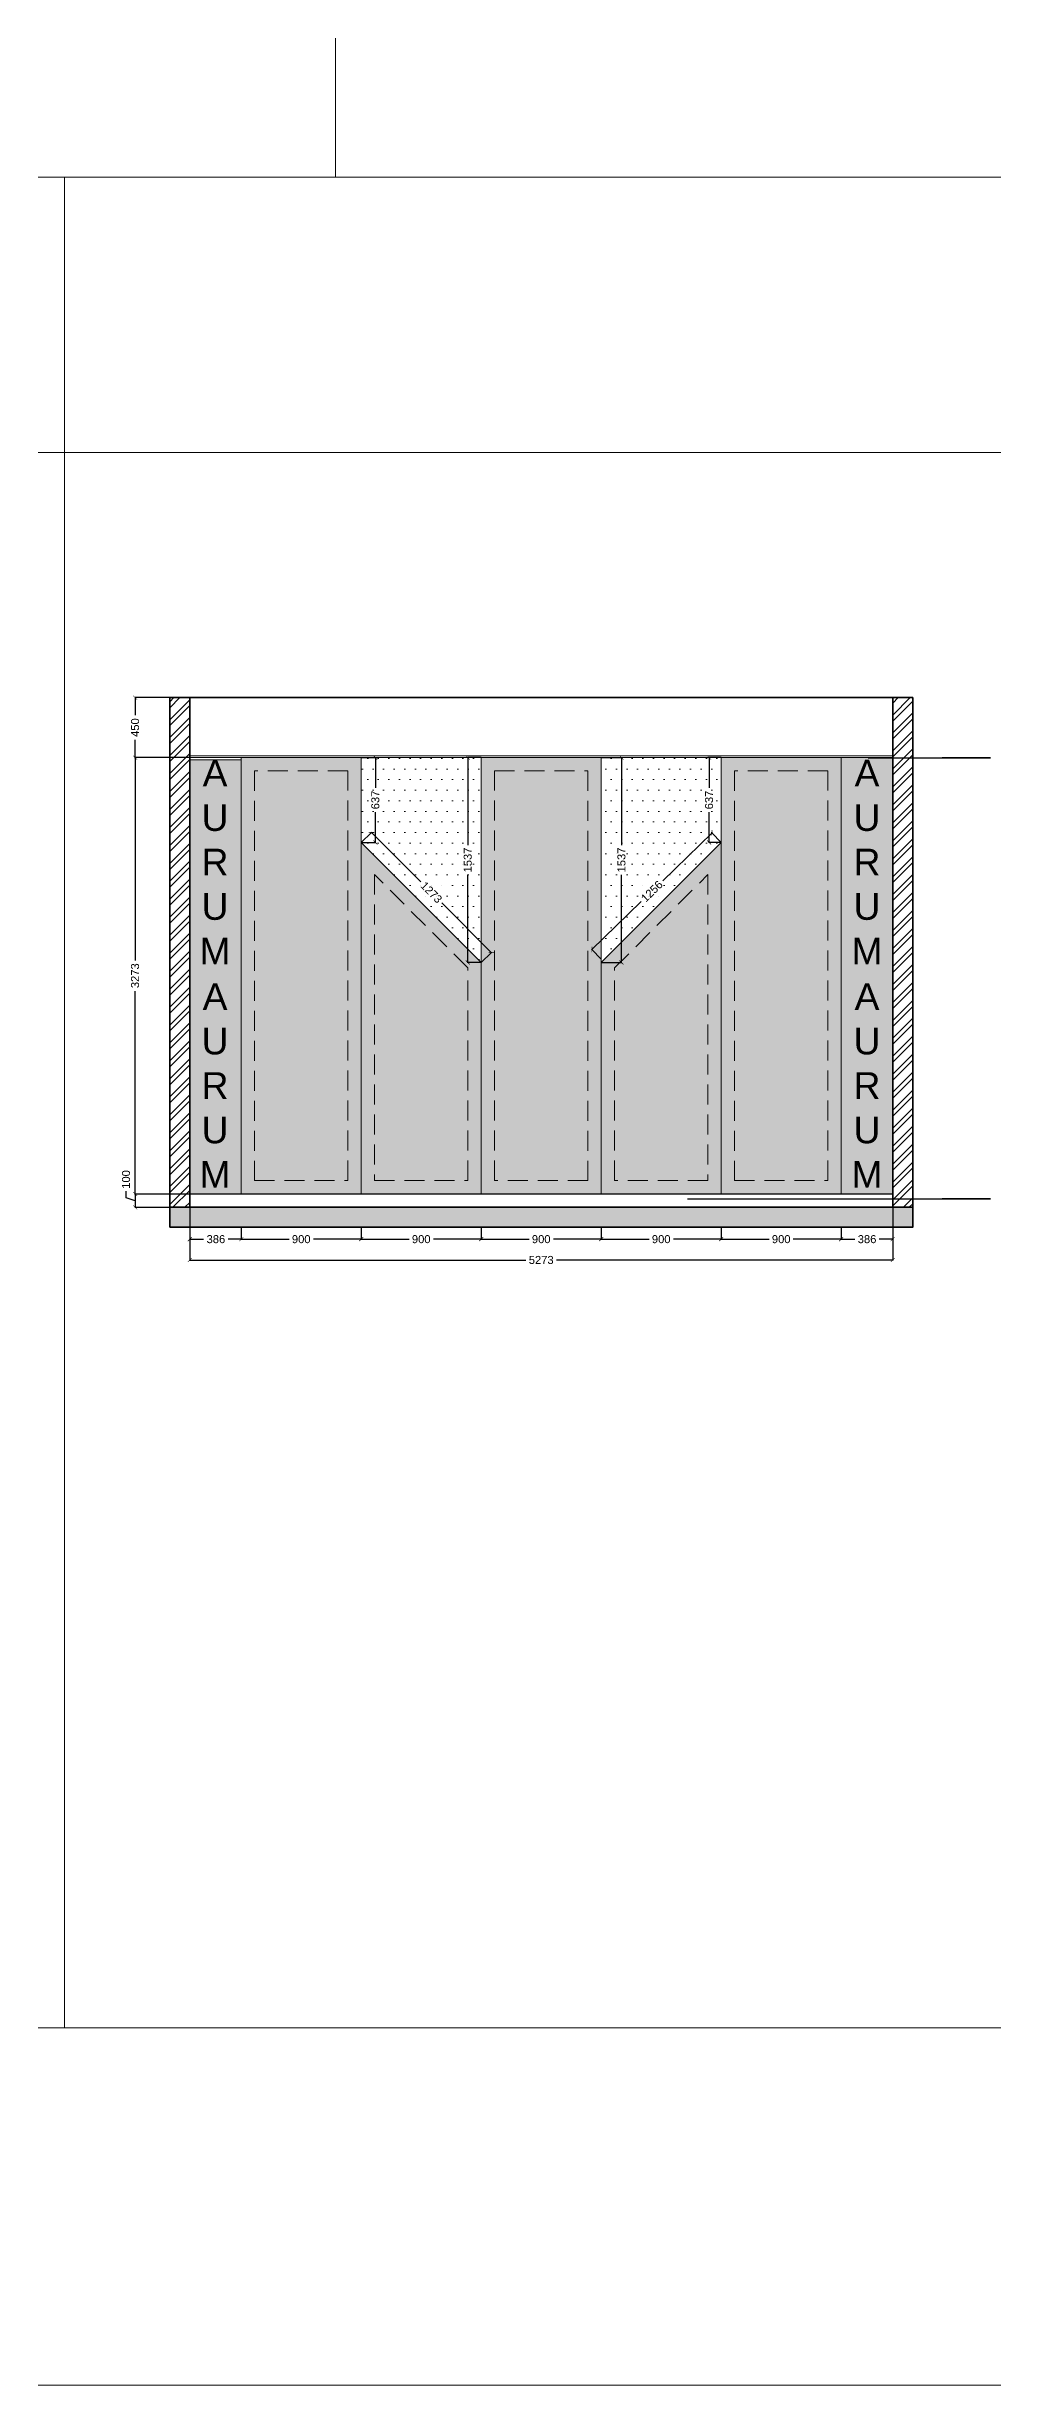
# Model space of a CAD drawing. Header units: millimetres. Extents: x 1464389 to 1998638, y -29162 to 256806.
# Drawn here: x 1638258 to 1645350, y 185375 to 202913 of the extents above; entities that cross this region are included whole.
import ezdxf

# ---------------------------------------------------------------- set-up
doc = ezdxf.new("R2010")
doc.units = ezdxf.units.MM
doc.header["$LTSCALE"] = 15
doc.header["$PDMODE"] = 35
doc.linetypes.add('DASHED', pattern=[0.75, 0.5, -0.25])
doc.layers.get('0').update_dxf_attribs({"lineweight": 5})
for name, color, linetype, lineweight in [('dimension', 1, 'Continuous', 25), ('false ceiling', 124, 'Continuous', 9), ('Hatch', 252, 'Continuous', 15), ('LS_DR_Wall', 5, 'Continuous', 35)]:
    doc.layers.add(name, color=color, linetype=linetype, lineweight=lineweight)
doc.layers.add('Lighting', color=7, linetype='DASHED', lineweight=9, true_color=0xff870f)
doc.layers.add('LS_DR_Skirting', color=154, linetype='Continuous')
doc.layers.add('Text', color=250, linetype='Continuous')
doc.layers.add('TEXTS', color=7, linetype='Continuous', true_color=0x636466)
doc.styles.add('ARIAL', font='arial.ttf')
doc.dimstyles.new('SC-25', dxfattribs={"dimtxt": 60, "dimasz": 30, "dimexe": 0, "dimexo": 0, "dimgap": 25, "dimtad": 0, "dimdec": 0, "dimzin": 0, "dimdsep": 46, "dimtxsty": 'ARIAL', "dimblk": 'ARCHTICK', "dimcen": 0.09, "dimdle": 3, "dimclrd": 251, "dimclre": 251, "dimclrt": 1, "dimadec": 0, "dimazin": 0, "dimtfac": 1, "dimtdec": 0, "dimtofl": 0, "dimtmove": 0, "dimatfit": 2, "dimfxl": 100, "dimtolj": 1, "dimtzin": 0, "dimarcsym": 0})
pattern_1 = [(0, (357291.2, 316717.3), (15.875, 31.75), [0, -31.75])]

# ---------------------------------------------------------------- blocks, each defined once
blk = doc.blocks.new('_ArchTick')
at = {"color": 0, "linetype": 'ByBlock', "const_width": 0.15}
blk.add_lwpolyline([(-0.5, -0.5), (0.5, 0.5)], dxfattribs=at)
blk = doc.blocks.new('*D1909')
at = {"layer": 'Defpoints', "color": 0, "ltscale": 0.25, "transparency": 16777216}
for p in [(1639331, 194059), (1639717, 194059), (1639717, 193970)]:
    blk.add_point(p, dxfattribs=at)
at = {"layer": 'dimension', "color": 251, "lineweight": -2, "ltscale": 0.25, "transparency": 16777216}
for p, q in [((1639331, 194059), (1639331, 193970)), ((1639717, 194059), (1639717, 193970)), ((1639328, 193970), (1639435, 193970)), ((1639720, 193970), (1639618, 193970))]:
    blk.add_line(p, q, dxfattribs=at)
at = {"layer": 'dimension', "color": 251, "lineweight": -2, "ltscale": 0.25, "transparency": 16777216, "xscale": 30, "yscale": 30, "zscale": 30, "rotation": 180}
blk.add_blockref('_ArchTick', (1639331, 193970), dxfattribs=at)
at = {"layer": 'dimension', "color": 251, "lineweight": -2, "ltscale": 0.25, "transparency": 16777216, "xscale": 30, "yscale": 30, "zscale": 30}
blk.add_blockref('_ArchTick', (1639717, 193970), dxfattribs=at)
at = {"layer": 'dimension', "color": 1, "ltscale": 0.25, "transparency": 16777216, "insert": (1639527, 193970), "char_height": 60, "attachment_point": 5, "style": 'ARIAL'}
blk.add_mtext('\\A1;386', dxfattribs=at)
blk = doc.blocks.new('*D1910')
at = {"layer": 'Defpoints', "color": 0, "ltscale": 0.25, "transparency": 16777216}
for p in [(1644217, 194059), (1644603, 193970), (1644603, 193970)]:
    blk.add_point(p, dxfattribs=at)
at = {"layer": 'dimension', "color": 251, "lineweight": -2, "ltscale": 0.25, "transparency": 16777216}
for p, q in [((1644217, 194059), (1644217, 193970)), ((1644214, 193970), (1644320, 193970)), ((1644606, 193970), (1644502, 193970))]:
    blk.add_line(p, q, dxfattribs=at)
at = {"layer": 'dimension', "color": 251, "lineweight": -2, "ltscale": 0.25, "transparency": 16777216, "xscale": 30, "yscale": 30, "zscale": 30, "rotation": 180}
blk.add_blockref('_ArchTick', (1644217, 193970), dxfattribs=at)
at = {"layer": 'dimension', "color": 251, "lineweight": -2, "ltscale": 0.25, "transparency": 16777216, "xscale": 30, "yscale": 30, "zscale": 30}
blk.add_blockref('_ArchTick', (1644603, 193970), dxfattribs=at)
at = {"layer": 'dimension', "color": 1, "ltscale": 0.25, "transparency": 16777216, "insert": (1644411, 193970), "char_height": 60, "attachment_point": 5, "style": 'ARIAL'}
blk.add_mtext('\\A1;386', dxfattribs=at)
blk = doc.blocks.new('*D2473')
at = {"layer": 'Defpoints', "color": 0, "ltscale": 0.25, "transparency": 16777216}
for p in [(1639331, 194209), (1644604, 194209), (1644604, 193814)]:
    blk.add_point(p, dxfattribs=at)
at = {"layer": 'dimension', "color": 251, "lineweight": -2, "ltscale": 0.25, "transparency": 16777216}
for p, q in [((1639331, 194209), (1639331, 193814)), ((1644604, 194209), (1644604, 193814)), ((1639328, 193814), (1641852, 193814)), ((1644607, 193814), (1642082, 193814))]:
    blk.add_line(p, q, dxfattribs=at)
at = {"layer": 'dimension', "color": 251, "lineweight": -2, "ltscale": 0.25, "transparency": 16777216, "xscale": 30, "yscale": 30, "zscale": 30, "rotation": 180}
blk.add_blockref('_ArchTick', (1639331, 193814), dxfattribs=at)
at = {"layer": 'dimension', "color": 251, "lineweight": -2, "ltscale": 0.25, "transparency": 16777216, "xscale": 30, "yscale": 30, "zscale": 30}
blk.add_blockref('_ArchTick', (1644604, 193814), dxfattribs=at)
at = {"layer": 'dimension', "color": 1, "ltscale": 0.25, "transparency": 16777216, "insert": (1641967, 193814), "char_height": 60, "attachment_point": 5, "style": 'ARIAL'}
blk.add_mtext('\\A1;5273', dxfattribs=at)
blk = doc.blocks.new('*D1934')
at = {"layer": 'Defpoints', "color": 0, "ltscale": 0.25, "transparency": 16777216}
for p in [(1639331, 198032), (1638921, 197582), (1639331, 197582)]:
    blk.add_point(p, dxfattribs=at)
at = {"layer": 'dimension', "color": 251, "lineweight": -2, "ltscale": 0.25, "transparency": 16777216}
for p, q in [((1638921, 198035), (1638921, 197900)), ((1639331, 198032), (1638921, 198032)), ((1638921, 197579), (1638921, 197715)), ((1639331, 197582), (1638921, 197582))]:
    blk.add_line(p, q, dxfattribs=at)
at = {"layer": 'dimension', "color": 251, "lineweight": -2, "ltscale": 0.25, "transparency": 16777216, "xscale": 30, "yscale": 30, "zscale": 30}
for p, rotation in [((1638921, 198032), 90), ((1638921, 197582), 270)]:
    blk.add_blockref('_ArchTick', p, dxfattribs=dict(at, rotation=rotation))
at = {"layer": 'dimension', "color": 1, "ltscale": 0.25, "transparency": 16777216, "insert": (1638921, 197807), "char_height": 60, "attachment_point": 5, "rotation": 90, "style": 'ARIAL'}
blk.add_mtext('\\A1;450', dxfattribs=at)
blk = doc.blocks.new('*D1935')
at = {"layer": 'Defpoints', "color": 0, "ltscale": 0.25, "transparency": 16777216}
for p in [(1639331, 197582), (1638921, 194309), (1639331, 194309)]:
    blk.add_point(p, dxfattribs=at)
at = {"layer": 'dimension', "color": 251, "lineweight": -2, "ltscale": 0.25, "transparency": 16777216}
for p, q in [((1638921, 197585), (1638921, 196060)), ((1639331, 197582), (1638921, 197582)), ((1638921, 194306), (1638921, 195831)), ((1639331, 194309), (1638921, 194309))]:
    blk.add_line(p, q, dxfattribs=at)
at = {"layer": 'dimension', "color": 251, "lineweight": -2, "ltscale": 0.25, "transparency": 16777216, "xscale": 30, "yscale": 30, "zscale": 30}
for p, rotation in [((1638921, 197582), 90), ((1638921, 194309), 270)]:
    blk.add_blockref('_ArchTick', p, dxfattribs=dict(at, rotation=rotation))
at = {"layer": 'dimension', "color": 1, "ltscale": 0.25, "transparency": 16777216, "insert": (1638921, 195946), "char_height": 60, "attachment_point": 5, "rotation": 90, "style": 'ARIAL'}
blk.add_mtext('\\A1;3273', dxfattribs=at)
blk = doc.blocks.new('*D1936')
at = {"layer": 'Defpoints', "color": 0, "ltscale": 0.25, "transparency": 16777216}
for p in [(1638921, 194209), (1639331, 194309), (1639331, 194209)]:
    blk.add_point(p, dxfattribs=at)
at = {"layer": 'dimension', "color": 251, "lineweight": -2, "ltscale": 0.25, "transparency": 16777216}
for p, q in [((1638853, 194280), (1638853, 194330)), ((1638921, 194259), (1638853, 194280)), ((1638921, 194312), (1638921, 194206)), ((1639331, 194309), (1638921, 194309)), ((1639331, 194209), (1638921, 194209))]:
    blk.add_line(p, q, dxfattribs=at)
at = {"layer": 'dimension', "color": 251, "lineweight": -2, "ltscale": 0.25, "transparency": 16777216, "xscale": 30, "yscale": 30, "zscale": 30}
for p, rotation in [((1638921, 194309), 90), ((1638921, 194209), 270)]:
    blk.add_blockref('_ArchTick', p, dxfattribs=dict(at, rotation=rotation))
at = {"layer": 'dimension', "color": 1, "ltscale": 0.25, "transparency": 16777216, "insert": (1638853, 194418), "char_height": 60, "attachment_point": 5, "rotation": 90, "style": 'ARIAL'}
blk.add_mtext('\\A1;100', dxfattribs=at)
blk = doc.blocks.new('*D1931')
at = {"layer": 'Defpoints', "color": 0, "ltscale": 0.25, "transparency": 16777216}
for p in [(1639717, 194059), (1640617, 194059), (1640617, 193970)]:
    blk.add_point(p, dxfattribs=at)
at = {"layer": 'dimension', "color": 251, "lineweight": -2, "ltscale": 0.25, "transparency": 16777216}
for p, q in [((1639717, 194059), (1639717, 193970)), ((1640617, 194059), (1640617, 193970)), ((1639714, 193970), (1640076, 193970)), ((1640620, 193970), (1640258, 193970))]:
    blk.add_line(p, q, dxfattribs=at)
at = {"layer": 'dimension', "color": 251, "lineweight": -2, "ltscale": 0.25, "transparency": 16777216, "xscale": 30, "yscale": 30, "zscale": 30, "rotation": 180}
blk.add_blockref('_ArchTick', (1639717, 193970), dxfattribs=at)
at = {"layer": 'dimension', "color": 251, "lineweight": -2, "ltscale": 0.25, "transparency": 16777216, "xscale": 30, "yscale": 30, "zscale": 30}
blk.add_blockref('_ArchTick', (1640617, 193970), dxfattribs=at)
at = {"layer": 'dimension', "color": 1, "ltscale": 0.25, "transparency": 16777216, "insert": (1640167, 193970), "char_height": 60, "attachment_point": 5, "style": 'ARIAL'}
blk.add_mtext('\\A1;900', dxfattribs=at)
blk = doc.blocks.new('*D1932')
at = {"layer": 'Defpoints', "color": 0, "ltscale": 0.25, "transparency": 16777216}
for p in [(1640617, 194059), (1641517, 194059), (1641517, 193970)]:
    blk.add_point(p, dxfattribs=at)
at = {"layer": 'dimension', "color": 251, "lineweight": -2, "ltscale": 0.25, "transparency": 16777216}
for p, q in [((1640617, 194059), (1640617, 193970)), ((1641517, 194059), (1641517, 193970)), ((1640614, 193970), (1640976, 193970)), ((1641520, 193970), (1641158, 193970))]:
    blk.add_line(p, q, dxfattribs=at)
at = {"layer": 'dimension', "color": 251, "lineweight": -2, "ltscale": 0.25, "transparency": 16777216, "xscale": 30, "yscale": 30, "zscale": 30, "rotation": 180}
blk.add_blockref('_ArchTick', (1640617, 193970), dxfattribs=at)
at = {"layer": 'dimension', "color": 251, "lineweight": -2, "ltscale": 0.25, "transparency": 16777216, "xscale": 30, "yscale": 30, "zscale": 30}
blk.add_blockref('_ArchTick', (1641517, 193970), dxfattribs=at)
at = {"layer": 'dimension', "color": 1, "ltscale": 0.25, "transparency": 16777216, "insert": (1641067, 193970), "char_height": 60, "attachment_point": 5, "style": 'ARIAL'}
blk.add_mtext('\\A1;900', dxfattribs=at)
blk = doc.blocks.new('*D1933')
at = {"layer": 'Defpoints', "color": 0, "ltscale": 0.25, "transparency": 16777216}
for p in [(1641517, 194059), (1642417, 194059), (1642417, 193970)]:
    blk.add_point(p, dxfattribs=at)
at = {"layer": 'dimension', "color": 251, "lineweight": -2, "ltscale": 0.25, "transparency": 16777216}
for p, q in [((1641517, 194059), (1641517, 193970)), ((1642417, 194059), (1642417, 193970)), ((1641514, 193970), (1641876, 193970)), ((1642420, 193970), (1642058, 193970))]:
    blk.add_line(p, q, dxfattribs=at)
at = {"layer": 'dimension', "color": 251, "lineweight": -2, "ltscale": 0.25, "transparency": 16777216, "xscale": 30, "yscale": 30, "zscale": 30, "rotation": 180}
blk.add_blockref('_ArchTick', (1641517, 193970), dxfattribs=at)
at = {"layer": 'dimension', "color": 251, "lineweight": -2, "ltscale": 0.25, "transparency": 16777216, "xscale": 30, "yscale": 30, "zscale": 30}
blk.add_blockref('_ArchTick', (1642417, 193970), dxfattribs=at)
at = {"layer": 'dimension', "color": 1, "ltscale": 0.25, "transparency": 16777216, "insert": (1641967, 193970), "char_height": 60, "attachment_point": 5, "style": 'ARIAL'}
blk.add_mtext('\\A1;900', dxfattribs=at)
blk = doc.blocks.new('*D2480')
at = {"layer": 'Defpoints', "color": 0, "ltscale": 0.25, "transparency": 16777216}
for p in [(1642417, 194059), (1643317, 194059), (1643317, 193970)]:
    blk.add_point(p, dxfattribs=at)
at = {"layer": 'dimension', "color": 251, "lineweight": -2, "ltscale": 0.25, "transparency": 16777216}
for p, q in [((1642417, 194059), (1642417, 193970)), ((1643317, 194059), (1643317, 193970)), ((1642414, 193970), (1642776, 193970)), ((1643320, 193970), (1642958, 193970))]:
    blk.add_line(p, q, dxfattribs=at)
at = {"layer": 'dimension', "color": 251, "lineweight": -2, "ltscale": 0.25, "transparency": 16777216, "xscale": 30, "yscale": 30, "zscale": 30, "rotation": 180}
blk.add_blockref('_ArchTick', (1642417, 193970), dxfattribs=at)
at = {"layer": 'dimension', "color": 251, "lineweight": -2, "ltscale": 0.25, "transparency": 16777216, "xscale": 30, "yscale": 30, "zscale": 30}
blk.add_blockref('_ArchTick', (1643317, 193970), dxfattribs=at)
at = {"layer": 'dimension', "color": 1, "ltscale": 0.25, "transparency": 16777216, "insert": (1642867, 193970), "char_height": 60, "attachment_point": 5, "style": 'ARIAL'}
blk.add_mtext('\\A1;900', dxfattribs=at)
blk = doc.blocks.new('*D2481')
at = {"layer": 'Defpoints', "color": 0, "ltscale": 0.25, "transparency": 16777216}
for p in [(1643317, 194059), (1644217, 194059), (1644217, 193970)]:
    blk.add_point(p, dxfattribs=at)
at = {"layer": 'dimension', "color": 251, "lineweight": -2, "ltscale": 0.25, "transparency": 16777216}
for p, q in [((1643317, 194059), (1643317, 193970)), ((1644217, 194059), (1644217, 193970)), ((1643314, 193970), (1643676, 193970)), ((1644220, 193970), (1643858, 193970))]:
    blk.add_line(p, q, dxfattribs=at)
at = {"layer": 'dimension', "color": 251, "lineweight": -2, "ltscale": 0.25, "transparency": 16777216, "xscale": 30, "yscale": 30, "zscale": 30, "rotation": 180}
blk.add_blockref('_ArchTick', (1643317, 193970), dxfattribs=at)
at = {"layer": 'dimension', "color": 251, "lineweight": -2, "ltscale": 0.25, "transparency": 16777216, "xscale": 30, "yscale": 30, "zscale": 30}
blk.add_blockref('_ArchTick', (1644217, 193970), dxfattribs=at)
at = {"layer": 'dimension', "color": 1, "ltscale": 0.25, "transparency": 16777216, "insert": (1643767, 193970), "char_height": 60, "attachment_point": 5, "style": 'ARIAL'}
blk.add_mtext('\\A1;900', dxfattribs=at)
blk = doc.blocks.new('*D2482')
at = {"layer": 'Defpoints', "color": 0, "ltscale": 0.25, "transparency": 16777216}
for p in [(1640617, 196946), (1641593, 196121), (1641517, 196046)]:
    blk.add_point(p, dxfattribs=at)
at = {"layer": 'dimension', "color": 251, "lineweight": -2, "ltscale": 0.25, "transparency": 16777216}
for p, q in [((1640617, 196946), (1640693, 197021)), ((1640691, 197023), (1641064, 196650)), ((1641595, 196119), (1641222, 196492)), ((1641517, 196046), (1641593, 196121))]:
    blk.add_line(p, q, dxfattribs=at)
at = {"layer": 'dimension', "color": 251, "lineweight": -2, "ltscale": 0.25, "transparency": 16777216, "xscale": 30, "yscale": 30, "zscale": 30}
for p, rotation in [((1640693, 197021), 135), ((1641593, 196121), 315)]:
    blk.add_blockref('_ArchTick', p, dxfattribs=dict(at, rotation=rotation))
at = {"layer": 'dimension', "color": 1, "ltscale": 0.25, "transparency": 16777216, "insert": (1641143, 196571), "char_height": 60, "attachment_point": 5, "rotation": 315, "style": 'ARIAL'}
blk.add_mtext('\\A1;1273', dxfattribs=at)
blk = doc.blocks.new('*D2483')
at = {"layer": 'Defpoints', "color": 0, "ltscale": 0.25, "transparency": 16777216}
for p in [(1640617, 197582), (1640723, 197582), (1640617, 196946)]:
    blk.add_point(p, dxfattribs=at)
at = {"layer": 'dimension', "color": 251, "lineweight": -2, "ltscale": 0.25, "transparency": 16777216}
for p, q in [((1640617, 197582), (1640723, 197582)), ((1640723, 197585), (1640723, 197355)), ((1640723, 196943), (1640723, 197173)), ((1640617, 196946), (1640723, 196946))]:
    blk.add_line(p, q, dxfattribs=at)
at = {"layer": 'dimension', "color": 251, "lineweight": -2, "ltscale": 0.25, "transparency": 16777216, "xscale": 30, "yscale": 30, "zscale": 30}
for p, rotation in [((1640723, 197582), 90), ((1640723, 196946), 270)]:
    blk.add_blockref('_ArchTick', p, dxfattribs=dict(at, rotation=rotation))
at = {"layer": 'dimension', "color": 1, "ltscale": 0.25, "transparency": 16777216, "insert": (1640723, 197264), "char_height": 60, "attachment_point": 5, "rotation": 90, "style": 'ARIAL'}
blk.add_mtext('\\A1;637', dxfattribs=at)
blk = doc.blocks.new('*D2484')
at = {"layer": 'Defpoints', "color": 0, "ltscale": 0.25, "transparency": 16777216}
for p in [(1641416, 197582), (1641517, 197582), (1641517, 196046)]:
    blk.add_point(p, dxfattribs=at)
at = {"layer": 'dimension', "color": 251, "lineweight": -2, "ltscale": 0.25, "transparency": 16777216}
for p, q in [((1641416, 197585), (1641416, 196926)), ((1641517, 197582), (1641416, 197582)), ((1641416, 196043), (1641416, 196702)), ((1641517, 196046), (1641416, 196046))]:
    blk.add_line(p, q, dxfattribs=at)
at = {"layer": 'dimension', "color": 251, "lineweight": -2, "ltscale": 0.25, "transparency": 16777216, "xscale": 30, "yscale": 30, "zscale": 30}
for p, rotation in [((1641416, 197582), 90), ((1641416, 196046), 270)]:
    blk.add_blockref('_ArchTick', p, dxfattribs=dict(at, rotation=rotation))
at = {"layer": 'dimension', "color": 1, "ltscale": 0.25, "transparency": 16777216, "insert": (1641416, 196814), "char_height": 60, "attachment_point": 5, "rotation": 90, "style": 'ARIAL'}
blk.add_mtext('\\A1;1537', dxfattribs=at)
blk = doc.blocks.new('*D2485')
at = {"layer": 'Defpoints', "color": 0, "ltscale": 0.25, "transparency": 16777216}
for p in [(1642417, 197582), (1642569, 197582), (1642417, 196046)]:
    blk.add_point(p, dxfattribs=at)
at = {"layer": 'dimension', "color": 251, "lineweight": -2, "ltscale": 0.25, "transparency": 16777216}
for p, q in [((1642417, 197582), (1642569, 197582)), ((1642569, 197585), (1642569, 196926)), ((1642569, 196043), (1642569, 196702)), ((1642417, 196046), (1642569, 196046))]:
    blk.add_line(p, q, dxfattribs=at)
at = {"layer": 'dimension', "color": 251, "lineweight": -2, "ltscale": 0.25, "transparency": 16777216, "xscale": 30, "yscale": 30, "zscale": 30}
for p, rotation in [((1642569, 197582), 90), ((1642569, 196046), 270)]:
    blk.add_blockref('_ArchTick', p, dxfattribs=dict(at, rotation=rotation))
at = {"layer": 'dimension', "color": 1, "ltscale": 0.25, "transparency": 16777216, "insert": (1642569, 196814), "char_height": 60, "attachment_point": 5, "rotation": 90, "style": 'ARIAL'}
blk.add_mtext('\\A1;1537', dxfattribs=at)
blk = doc.blocks.new('*D2486')
at = {"layer": 'Defpoints', "color": 0, "ltscale": 0.25, "transparency": 16777216}
for p in [(1643317, 196946), (1642347, 196142), (1642417, 196070)]:
    blk.add_point(p, dxfattribs=at)
at = {"layer": 'dimension', "color": 251, "lineweight": -2, "ltscale": 0.25, "transparency": 16777216}
for p, q in [((1643250, 197019), (1642878, 196657)), ((1643317, 196946), (1643247, 197017)), ((1642345, 196140), (1642717, 196502)), ((1642417, 196070), (1642347, 196142))]:
    blk.add_line(p, q, dxfattribs=at)
at = {"layer": 'dimension', "color": 251, "lineweight": -2, "ltscale": 0.25, "transparency": 16777216, "xscale": 30, "yscale": 30, "zscale": 30}
for p, rotation in [((1643247, 197017), 44.21237626657872), ((1642347, 196142), 224.2123762665787)]:
    blk.add_blockref('_ArchTick', p, dxfattribs=dict(at, rotation=rotation))
at = {"layer": 'dimension', "color": 1, "ltscale": 0.25, "transparency": 16777216, "insert": (1642797, 196579), "char_height": 60, "attachment_point": 5, "rotation": 44.2124, "style": 'ARIAL'}
blk.add_mtext('\\A1;1256', dxfattribs=at)
blk = doc.blocks.new('*D2489')
at = {"layer": 'Defpoints', "color": 0, "ltscale": 0.25, "transparency": 16777216}
for p in [(1643226, 197582), (1643317, 197582), (1643317, 196946)]:
    blk.add_point(p, dxfattribs=at)
at = {"layer": 'dimension', "color": 251, "lineweight": -2, "ltscale": 0.25, "transparency": 16777216}
for p, q in [((1643226, 197585), (1643226, 197355)), ((1643317, 197582), (1643226, 197582)), ((1643226, 196943), (1643226, 197173)), ((1643317, 196946), (1643226, 196946))]:
    blk.add_line(p, q, dxfattribs=at)
at = {"layer": 'dimension', "color": 251, "lineweight": -2, "ltscale": 0.25, "transparency": 16777216, "xscale": 30, "yscale": 30, "zscale": 30}
for p, rotation in [((1643226, 197582), 90), ((1643226, 196946), 270)]:
    blk.add_blockref('_ArchTick', p, dxfattribs=dict(at, rotation=rotation))
at = {"layer": 'dimension', "color": 1, "ltscale": 0.25, "transparency": 16777216, "insert": (1643226, 197264), "char_height": 60, "attachment_point": 5, "rotation": 90, "style": 'ARIAL'}
blk.add_mtext('\\A1;637', dxfattribs=at)

msp = doc.modelspace()

# ---------------------------------------------------------------- hatches: boundary and pattern name
at = {"layer": 'Hatch', "ltscale": 0.25}
h = msp.add_hatch(dxfattribs=at)
h.set_pattern_fill('ANSI32', color=256, scale=10)
h.set_pattern_definition([(45, (369652.08, 315652.87), (-67.351921, 67.351921), []), (45, (369696.985, 315652.87), (-67.351921, 67.351921), [])])
h.paths.add_polyline_path([(1639330.5, 198032.2), (1639180.5, 198032.2), (1639180.5, 194209.2), (1639330.5, 194209.2)])
h.paths.add_polyline_path([(1644753.5, 198032.2), (1644603.5, 198032.2), (1644603.5, 194209.2), (1644753.5, 194209.2)])
h = msp.add_hatch(dxfattribs=at)
h.set_pattern_fill('DOTS', color=256, scale=20)
h.set_pattern_definition(pattern_1)
h.paths.add_polyline_path([(1639717, 197565.6), (1639330.5, 197565.6), (1639330.5, 194309.2), (1639717, 194309.2)])
h = msp.add_hatch(dxfattribs=at)
h.set_pattern_fill('DOTS', color=256, scale=50)
h.set_pattern_definition([(0, (357291.2, 316717.3), (39.6875, 79.375), [0, -79.375])])
h.paths.add_polyline_path([(1641517, 197582.2), (1640617, 197582.2), (1640617, 196945.7), (1641517, 196045.7)])
h.paths.add_polyline_path([(1643317, 197582.2), (1642417, 197582.2), (1642417, 196045.7), (1643317, 196945.7)])
h = msp.add_hatch(dxfattribs=at)
h.set_pattern_fill('DOTS', color=256, scale=20)
h.set_pattern_definition(pattern_1)
h.paths.add_polyline_path([(1644603.5, 197582.2), (1644217, 197582.2), (1644217, 194309.2), (1644603.5, 194309.2)])
h = msp.add_hatch(dxfattribs=at)
h.set_pattern_fill('AR-CONC', color=256)
h.set_pattern_definition([(50, (371792.08, 315652.87), (182.184669, -15.939086), [19.05, -209.55]), (355, (371792.08, 315652.87), (-35.243421, 191.056845), [15.24, -167.640584]), (100.451445, (371807.27, 315651.54), (146.941247, 175.117752), [16.19001, -178.090245]), (46.1842, (371792.08, 315703.67), (271.07904, -42.042328), [28.575, -314.325]), (96.635558, (371814.67, 315700.17), (237.404134, 247.426125), [24.285023, -267.13561]), (351.18415, (371792.08, 315703.67), (237.404134, 247.426125), [22.85997, -251.45973]), (21, (371817.48, 315690.97), (151.614391, -102.265198), [19.05, -209.55]), (326, (371817.48, 315690.97), (61.802028, 184.187966), [15.24, -167.64]), (71.451445, (371830.12, 315682.45), (213.41642, 81.92277), [16.19001, -178.089938]), (37.5, (371792.084, 315652.87), (3.0886033, 84.555039), [0, -165.608, 0, -170.18, 0, -168.275]), (7.5, (371792.08, 315652.87), (66.8196625, 100.180575), [0, -97.028, 0, -161.798, 0, -64.135]), (327.5, (371735.44, 315652.87), (135.590595, -5.728744), [0, -63.5, 0, -198.12, 0, -262.89]), (317.5, (371710.04, 315652.87), (148.129181, 25.426491), [0, -82.55, 0, -131.572, 0, -186.69])])
h.paths.add_polyline_path([(1644753.5, 194209.2), (1639180.5, 194209.2), (1639180.5, 194059.2), (1644753.5, 194059.2)])
at = {"layer": 'Lighting', "ltscale": 0.25, "true_color": 0xadddf7}
h = msp.add_hatch(color=141, dxfattribs=at)
h.dxf.hatch_style = 1
h.paths.add_polyline_path([(1640517, 197482.2), (1639817, 197482.2), (1639817, 194409.2), (1640517, 194409.2)], flags=0)
h.paths.add_polyline_path([(1640617, 197582.2), (1639717, 197582.2), (1639717, 194309.2), (1640617, 194309.2)])
h.paths.add_polyline_path([(1639817, 197482.2), (1640517, 197482.2), (1640517, 194409.2), (1639817, 194409.2)], flags=16)
h = msp.add_hatch(color=141, dxfattribs=at)
h.dxf.hatch_style = 1
h.paths.add_polyline_path([(1642317, 197482.2), (1641617, 197482.2), (1641617, 194409.2), (1642317, 194409.2)], flags=0)
h.paths.add_polyline_path([(1642417, 197582.2), (1641517, 197582.2), (1641517, 194309.2), (1642417, 194309.2)])
h.paths.add_polyline_path([(1641617, 197482.2), (1642317, 197482.2), (1642317, 194409.2), (1641617, 194409.2)], flags=16)
h = msp.add_hatch(color=141, dxfattribs=at)
h.dxf.hatch_style = 1
h.paths.add_polyline_path([(1644117, 197482.2), (1643417, 197482.2), (1643417, 194409.2), (1644117, 194409.2)], flags=0)
h.paths.add_polyline_path([(1644217, 197582.2), (1643317, 197582.2), (1643317, 194309.2), (1644217, 194309.2)])
h.paths.add_polyline_path([(1643417, 197482.2), (1644117, 197482.2), (1644117, 194409.2), (1643417, 194409.2)], flags=16)
h = msp.add_hatch(color=141, dxfattribs=at)
h.dxf.hatch_style = 1
h.paths.add_polyline_path([(1640517, 197482.2), (1639817, 197482.2), (1639817, 194409.2), (1640517, 194409.2)])
h.paths.add_polyline_path([(1641417, 196004.3), (1640717, 196704.3), (1640717, 194409.2), (1641417, 194409.2)])
h.paths.add_polyline_path([(1642317, 197482.2), (1641617, 197482.2), (1641617, 194409.2), (1642317, 194409.2)])
h.paths.add_polyline_path([(1643217, 196704.3), (1642517, 196004.3), (1642517, 194409.2), (1643217, 194409.2)])
h.paths.add_polyline_path([(1644117, 197482.2), (1643417, 197482.2), (1643417, 194409.2), (1644117, 194409.2)])
h = msp.add_hatch(color=141, dxfattribs=at)
h.dxf.hatch_style = 1
h.paths.add_polyline_path([(1641417, 196004.3), (1640717, 196704.3), (1640717, 194409.2), (1641417, 194409.2)], flags=0)
h.paths.add_polyline_path([(1641517, 196045.7), (1640617, 196945.7), (1640617, 194309.2), (1641517, 194309.2)])
h.paths.add_polyline_path([(1640717, 196704.3), (1641417, 196004.3), (1641417, 194409.2), (1640717, 194409.2)], flags=16)
h = msp.add_hatch(color=141, dxfattribs=at)
h.dxf.hatch_style = 1
h.paths.add_polyline_path([(1643217, 196704.3), (1642517, 196004.3), (1642517, 194409.2), (1643217, 194409.2)], flags=0)
h.paths.add_polyline_path([(1643317, 196945.7), (1642417, 196045.7), (1642417, 194309.2), (1643317, 194309.2)])
h.paths.add_polyline_path([(1642517, 196004.3), (1643217, 196704.3), (1643217, 194409.2), (1642517, 194409.2)], flags=16)

# ---------------------------------------------------------------- linework, layer by layer
at = {"ltscale": 0.25}
for p, q in [((1640423.7, 222978.4), (1640423.7, 201936)), ((1615220.4, 201936), (1662718.6, 201936)), ((1638391.5, 201936), (1638391.5, 188054.3)), ((1615220.4, 199871.4), (1662718.6, 199871.4)), ((1615220.4, 188054.3), (1662718.6, 188054.3)), ((1615220.4, 185374.8), (1662718.6, 185374.8))]:
    msp.add_line(p, q, dxfattribs=at)
for points in [[(1639330.5, 197565.6), (1639717, 197565.6), (1639717, 194309.2), (1639330.5, 194309.2)], [(1640617, 197582.2), (1639717, 197582.2), (1639717, 194309.2), (1640617, 194309.2)], [(1641517, 197582.2), (1642417, 197582.2), (1642417, 194309.2), (1641517, 194309.2)], [(1644217, 197582.2), (1643317, 197582.2), (1643317, 194309.2), (1644217, 194309.2)], [(1641517, 194309.2), (1641517, 196045.7), (1640617, 196945.7), (1640617, 194309.2)], [(1642417, 194309.2), (1642417, 196045.7), (1643317, 196945.7), (1643317, 194309.2)]]:
    msp.add_lwpolyline(points, close=True, dxfattribs=at)
at = {"layer": 'false ceiling', "ltscale": 0.25}
for p, q in [((1639330.5, 197594.2), (1644603.5, 197594.2)), ((1639330.5, 197582.2), (1644603.5, 197582.2))]:
    msp.add_line(p, q, dxfattribs=at)
at = {"layer": 'Lighting', "ltscale": 20}
for points in [[(1640517, 197482.2), (1639817, 197482.2), (1639817, 194409.2), (1640517, 194409.2)], [(1641617, 197482.2), (1642317, 197482.2), (1642317, 194409.2), (1641617, 194409.2)], [(1644117, 197482.2), (1643417, 197482.2), (1643417, 194409.2), (1644117, 194409.2)], [(1641417, 194409.2), (1641417, 196004.3), (1640717, 196704.3), (1640717, 194409.2)], [(1642517, 194409.2), (1642517, 196004.3), (1643217, 196704.3), (1643217, 194409.2)]]:
    msp.add_lwpolyline(points, close=True, dxfattribs=at)
at = {"layer": 'LS_DR_Skirting', "ltscale": 0.25}
msp.add_line((1639330.5, 194309.2), (1644603.5, 194309.2), dxfattribs=at)
at = {"layer": 'LS_DR_Wall', "ltscale": 0.25}
msp.add_line((1639330.5, 198032.2), (1644603.5, 198032.2), dxfattribs=at)
for points in [[(1639330.5, 198032.2), (1639180.5, 198032.2), (1639180.5, 194209.2), (1639330.5, 194209.2)], [(1644753.5, 198032.2), (1644603.5, 198032.2), (1644603.5, 194209.2), (1644753.5, 194209.2)], [(1639180.5, 194059.2), (1644753.5, 194059.2), (1644753.5, 194209.2), (1639180.5, 194209.2)]]:
    msp.add_lwpolyline(points, close=True, dxfattribs=at)

# ---------------------------------------------------------------- texts
at = {"layer": 'Text', "ltscale": 0.25, "char_height": 200, "attachment_point": 1, "style": 'ARIAL'}
for insert in [(1638675.8, 197565.6), (1643565.8, 197565.6), (1638675.8, 195889.4), (1643565.8, 195889.4)]:
    msp.add_mtext_dynamic_manual_height_columns('\\pxqc;A\\PU\\PR\\PU\\PM', width=1689.485, gutter_width=250, heights=[0], dxfattribs=dict(at, insert=insert))

# ---------------------------------------------------------------- dimensions: what is measured, and where the dimension line sits
at = {"layer": 'dimension', "ltscale": 0.25}
dim = msp.add_linear_dim(base=(1638921.2, 197582.2), p1=(1639330.5, 198032.2), p2=(1639330.5, 197582.2), angle=90, dimstyle='SC-25', dxfattribs=at)
dim.commit()
dim.dimension.update_dxf_attribs({"geometry": '*D1934', "text_midpoint": (1638921.2, 197807.2)})
for base, p1, p2, picture, middle in [((1638921.2, 194309.2), (1639330.5, 197582.2), (1639330.5, 194309.2), '*D1935', (1638921.2, 195945.7)), ((1638921.2, 194209.2), (1639330.5, 194309.2), (1639330.5, 194209.2), '*D1936', (1638853.1, 194354.7))]:
    dim = msp.add_linear_dim(base=base, p1=p1, p2=p2, angle=90, dimstyle='SC-25', override={"dimtmove": 1}, dxfattribs=at)
    dim.commit()
    dim.dimension.update_dxf_attribs({"geometry": picture, "text_midpoint": middle})
for p1, p2, distance, picture, middle in [((1640617.0381599, 196945.7462063), (1640617.0381599, 197582.2462063), -105.7010689, '*D2483', (1640722.7392288, 197263.9962063)), ((1641517.0381599, 196045.7462063), (1641517.0381599, 197582.2462063), 100.5773601, '*D2484', (1641416.4607998, 196813.9962063)), ((1642417.0381599, 196045.7462063), (1642417.0381599, 197582.2462063), -152.1532387, '*D2485', (1642569.1913986, 196813.9962063)), ((1643317.0381599, 196945.7462063), (1643317.0381599, 197582.2462063), 90.7903703, '*D2489', (1643226.2477896, 197263.9962063)), ((1640617, 196945.7), (1641517, 196045.7), 106.9, '*D2482', (1641142.6, 196571.3)), ((1643317, 196945.7), (1642417, 196070.2), -99.8, '*D2486', (1642797.5, 196579.5))]:
    dim = msp.add_aligned_dim(p1=p1, p2=p2, distance=distance, dimstyle='SC-25', override={"dimfxl": 15}, dxfattribs=at)
    dim.commit()
    dim.dimension.update_dxf_attribs({"geometry": picture, "text_midpoint": middle})
dim = msp.add_linear_dim(base=(1644603.5, 193814), p1=(1639330.5, 194209.2), p2=(1644603.5, 194209.2), dimstyle='SC-25', dxfattribs=at)
dim.commit()
dim.dimension.update_dxf_attribs({"geometry": '*D2473', "text_midpoint": (1641967, 193814)})
dim = msp.add_linear_dim(base=(1639717.0381599, 193970.2751499), p1=(1639330.5381599, 194059.2462063), p2=(1639717.0381599, 194059.2462063), dimstyle='SC-25', dxfattribs=at)
dim.commit()
dim.dimension.update_dxf_attribs({"geometry": '*D1909', "text_midpoint": (1639526.5366302, 193970.2751499), "dimtype": 160})
for base, p1, p2, picture, middle in [((1640617, 193970.3), (1639717, 194059.2), (1640617, 194059.2), '*D1931', (1640167, 193970.3)), ((1641517, 193970.3), (1640617, 194059.2), (1641517, 194059.2), '*D1932', (1641067, 193970.3)), ((1642417, 193970.3), (1641517, 194059.2), (1642417, 194059.2), '*D1933', (1641967, 193970.3)), ((1643317, 193970.3), (1642417, 194059.2), (1643317, 194059.2), '*D2480', (1642867, 193970.3)), ((1644217, 193970.3), (1643317, 194059.2), (1644217, 194059.2), '*D2481', (1643767, 193970.3))]:
    dim = msp.add_linear_dim(base=base, p1=p1, p2=p2, dimstyle='SC-25', override={"dimtmove": 1}, dxfattribs=at)
    dim.commit()
    dim.dimension.update_dxf_attribs({"geometry": picture, "text_midpoint": middle})
dim = msp.add_linear_dim(base=(1644602.5381599, 193970.2751499), p1=(1644217.0381599, 194059.2462063), p2=(1644602.5381599, 193970.2751499), dimstyle='SC-25', override={"dimtmove": 1}, dxfattribs=at)
dim.commit()
dim.dimension.update_dxf_attribs({"geometry": '*D1910', "text_midpoint": (1644410.747744, 193970.2751499), "dimtype": 160})

# ---------------------------------------------------------------- leaders
at = {"layer": 'TEXTS'}
for points in [[(1644419.3, 197580), (1645336.5, 197580), (1644974, 197580)], [(1643064.3, 194272.3), (1645336.5, 194272.3), (1644974, 194272.3)]]:
    msp.add_leader(points, dimstyle='SC-25', override={"dimtad": 0}, dxfattribs=at)

doc.saveas('drawing.dxf')
